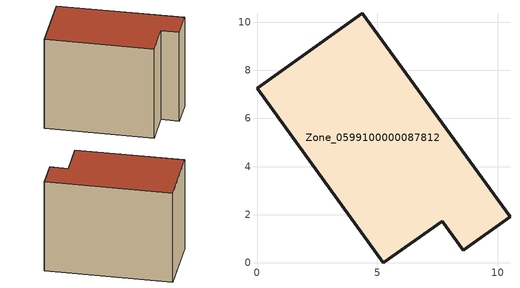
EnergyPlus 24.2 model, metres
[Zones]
Zone_0599100000087812
 floor ground (C_G): 0,7.24 4.36,10.37 10.5,1.92 8.55,0.52 7.68,1.74 5.24,0 z0
 wall outside (C_F): 4.36,10.37 0,7.24 5.24,0 7.68,1.74 8.55,0.52 10.5,1.92 4.36,10.37 z0:8.27
 roof outside (C_R): 10.5,1.92 4.36,10.37 0,7.24 5.24,0 7.68,1.74 8.55,0.52 z8.27
[BUILDING]
Pand.0599100000087812: North Axis=0; Terrain=City; Loads Convergence Tolerance Value=0.04; Temperature Convergence Tolerance Value=0.4; Solar Distribution=FullExterior; Maximum Number of Warmup Days=25; Minimum Number of Warmup Days=1
[Site:Location]
Rotterdam.The.Hague.AP_ZH_NLD Design_Conditions: Latitude=51.96; Longitude=4.45; Time Zone=1; Elevation=-4.5
[SITE:GROUNDTEMPERATURE:BUILDINGSURFACE]
18, 18, 18, 18, 18, 18, 18, 18, 18, 18, 18, 18
[MATERIAL] Thermal Absorptance=0.9; Solar Absorptance=0.7; Visible Absorptance=0.7
Name | Roughness | Thickness | Conductivity | Density | Specific Heat
G.TI.1975-1991 | MediumSmooth | 0.15 | 0.288461 | 540 | 1210
F.TI.1975-1991 | Rough | 0.3 | 0.230769 | 1920 | 840
R.TI.1975-1991 | MediumRough | 0.2 | 0.153846 | 1500 | 1000
[CONSTRUCTION]
C_G: G.TI.1975-1991
C_F: F.TI.1975-1991
C_R: R.TI.1975-1991
[ZONE]
Zone_0599100000087812: Type=1; Multiplier=1; Ceiling Height=Autocalculate; Volume=Autocalculate; Floor Area=autocalculate; Part of Total Floor Area=Yes
[ZONEINFILTRATION:DESIGNFLOWRATE]
Infil_Zone_0599100000087812: Zone or ZoneList or Space or SpaceList=Zone_0599100000087812; Schedule=AlwaysOn; Design Flow Rate Calculation Method=Flow/Area; Flow Rate per Floor Area=0.003; Constant Term Coefficient=1; Temperature Term Coefficient=0; Velocity Term Coefficient=0; Velocity Squared Term Coefficient=0
[HVACTEMPLATE:ZONE:IDEALLOADSAIRSYSTEM]
Zone_0599100000087812: Maximum Heating Supply Air Temperature=50; Minimum Cooling Supply Air Temperature=13; Maximum Heating Supply Air Humidity Ratio=0.0156; Minimum Cooling Supply Air Humidity Ratio=0.0077; Heating Limit=NoLimit; Cooling Limit=NoLimit; Dehumidification Control Type=ConstantSensibleHeatRatio; Cooling Sensible Heat Ratio=0.7; Dehumidification Setpoint=60; Humidification Control Type=None; Humidification Setpoint=30; Outdoor Air Method=None; Outdoor Air Flow Rate per Person=0.00944; Outdoor Air Flow Rate per Zone Floor Area=0; Outdoor Air Flow Rate per Zone=0; Demand Controlled Ventilation Type=None; Outdoor Air Economizer Type=NoEconomizer; Heat Recovery Type=None; Sensible Heat Recovery Effectiveness=0.7; Latent Heat Recovery Effectiveness=0.65
[ZONECONTROL:THERMOSTAT]
ThermostatControl_Zone_0599100000087812: Zone or ZoneList=Zone_0599100000087812; Control Type Schedule=DualSetpointControlType; Control 1=Thermostat_Zone_0599100000087812; Temperature Difference Between Cutout And Setpoint=0
[THERMOSTATSETPOINT:DUALSETPOINT]
Thermostat_Zone_0599100000087812: Heating Setpoint Temperature Schedule=HeatingSetpoint_Zone_0599100000087812; Cooling Setpoint Temperature Schedule=CoolingSetpoint_Zone_0599100000087812
[SCHEDULE:COMPACT]
HeatingSetpoint_Zone_0599100000087812: Through: 12/31, For: AllDays, Until: 24:00, 21
CoolingSetpoint_Zone_0599100000087812: Through: 12/31, For: AllDays, Until: 24:00, 24
DualSetpointControlType: Through: 12/31, For: AllDays, Until: 24:00, 4
AlwaysOn: Through: 12/31, For: AllDays, Until: 24:00, 1
